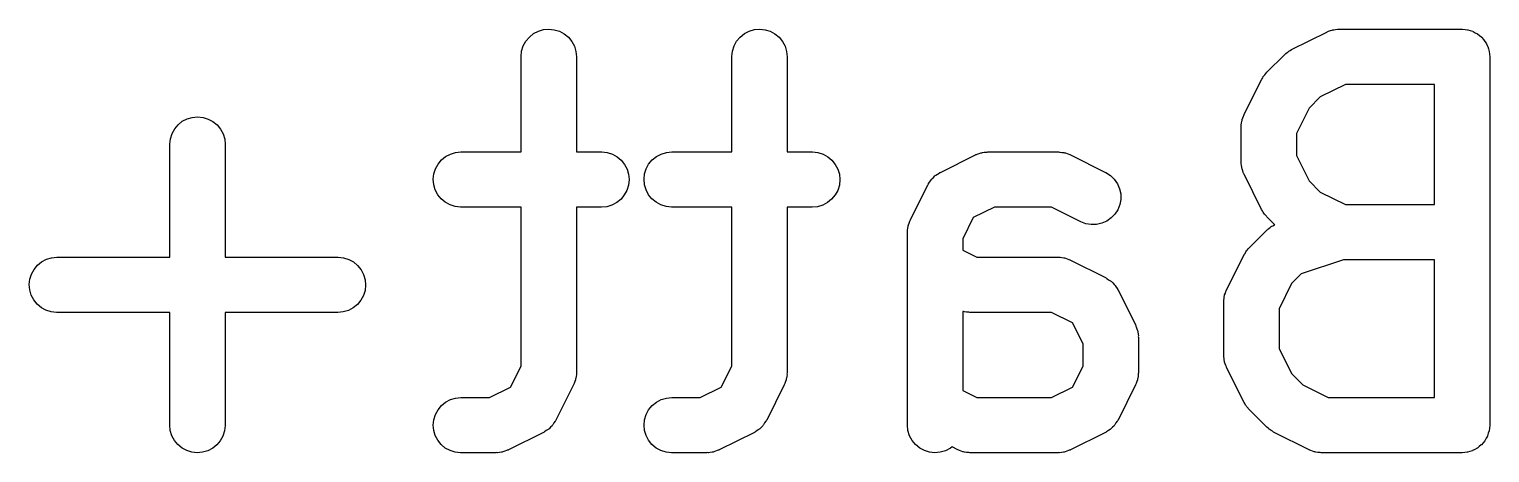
# Model space of a CAD drawing. Extents: x 10 to 156, y -120 to 0.
# Drawn here: x 103.04 to 110.96, y -119.06 to -116.75 of the extents above; entities that cross this region are included whole.
import ezdxf

# ---------------------------------------------------------------- set-up
doc = ezdxf.new("R2010")
doc.units = 0
doc.header["$MEASUREMENT"] = 0
doc.layers.add('BLACK', color=7, linetype='CONTINUOUS')

msp = doc.modelspace()

# ---------------------------------------------------------------- linework, layer by layer
at = {"layer": 'BLACK', "linetype": 'CONTINUOUS'}
for p, q in [((105.733, -116.82), (105.752, -116.798)), ((105.752, -116.798), (105.775, -116.779)), ((105.775, -116.779), (105.801, -116.766)), ((105.801, -116.766), (105.829, -116.757)), ((105.829, -116.757), (105.858, -116.755)), ((105.858, -116.755), (105.887, -116.758)), ((105.887, -116.758), (105.915, -116.766)), ((105.915, -116.766), (105.941, -116.78)), ((105.941, -116.78), (105.964, -116.799)), ((105.964, -116.799), (105.982, -116.822)), ((106.876, -116.82), (106.895, -116.798)), ((106.895, -116.798), (106.918, -116.779)), ((106.918, -116.779), (106.944, -116.766)), ((106.944, -116.766), (106.972, -116.757)), ((106.972, -116.757), (107.001, -116.755)), ((107.001, -116.755), (107.03, -116.758)), ((107.03, -116.758), (107.058, -116.766)), ((107.058, -116.766), (107.084, -116.78)), ((107.084, -116.78), (107.106, -116.799)), ((107.106, -116.799), (107.125, -116.822)), ((109.885, -116.866), (110.076, -116.771)), ((110.076, -116.771), (110.078, -116.77)), ((110.078, -116.77), (110.082, -116.768)), ((110.082, -116.768), (110.086, -116.766)), ((110.086, -116.766), (110.096, -116.763)), ((110.096, -116.763), (110.105, -116.76)), ((110.105, -116.76), (110.109, -116.759)), ((110.109, -116.759), (110.114, -116.758)), ((110.114, -116.758), (110.124, -116.757)), ((110.124, -116.757), (110.134, -116.755)), ((110.134, -116.755), (110.138, -116.755)), ((110.138, -116.755), (110.143, -116.755)), ((110.143, -116.755), (110.81, -116.755)), ((110.81, -116.755), (110.811, -116.755)), ((110.811, -116.755), (110.811, -116.755)), ((110.811, -116.755), (110.811, -116.755)), ((110.811, -116.755), (110.812, -116.755)), ((110.812, -116.755), (110.826, -116.756)), ((110.826, -116.756), (110.84, -116.758)), ((110.84, -116.758), (110.84, -116.758)), ((110.84, -116.758), (110.841, -116.758)), ((110.841, -116.758), (110.854, -116.762)), ((110.854, -116.762), (110.868, -116.766)), ((110.868, -116.766), (110.868, -116.767)), ((110.868, -116.767), (110.869, -116.767)), ((110.869, -116.767), (110.881, -116.774)), ((110.881, -116.774), (110.893, -116.78)), ((110.893, -116.78), (110.894, -116.781)), ((110.894, -116.781), (110.894, -116.781)), ((110.894, -116.781), (110.905, -116.79)), ((110.905, -116.79), (110.916, -116.799)), ((110.916, -116.799), (110.916, -116.799)), ((110.916, -116.799), (110.917, -116.8)), ((110.917, -116.8), (110.926, -116.811)), ((110.926, -116.811), (110.934, -116.822)), ((105.707, -116.903), (105.71, -116.874)), ((105.71, -116.874), (105.719, -116.846)), ((105.719, -116.846), (105.733, -116.82)), ((105.982, -116.822), (105.996, -116.848)), ((105.996, -116.848), (106.004, -116.876)), ((106.004, -116.876), (106.007, -116.905)), ((106.85, -116.903), (106.853, -116.874)), ((106.853, -116.874), (106.862, -116.846)), ((106.862, -116.846), (106.876, -116.82)), ((107.125, -116.822), (107.139, -116.848)), ((107.139, -116.848), (107.147, -116.876)), ((107.147, -116.876), (107.15, -116.905)), ((109.751, -116.989), (109.846, -116.894)), ((109.846, -116.894), (109.848, -116.892)), ((109.848, -116.892), (109.854, -116.887)), ((109.854, -116.887), (109.861, -116.881)), ((109.861, -116.881), (109.866, -116.878)), ((109.866, -116.878), (109.871, -116.874)), ((109.871, -116.874), (109.878, -116.87)), ((109.878, -116.87), (109.885, -116.866)), ((110.934, -116.822), (110.935, -116.822)), ((110.935, -116.822), (110.935, -116.823)), ((110.935, -116.823), (110.942, -116.835)), ((110.942, -116.835), (110.948, -116.848)), ((110.948, -116.848), (110.948, -116.848)), ((110.948, -116.848), (110.949, -116.849)), ((110.949, -116.849), (110.953, -116.862)), ((110.953, -116.862), (110.957, -116.876)), ((110.957, -116.876), (110.957, -116.876)), ((110.957, -116.876), (110.957, -116.877)), ((110.957, -116.877), (110.958, -116.891)), ((110.958, -116.891), (110.96, -116.905)), ((105.707, -116.905), (105.707, -116.903)), ((105.707, -117.421), (105.707, -116.905)), ((106.007, -116.905), (106.007, -117.421)), ((106.85, -116.905), (106.85, -116.903)), ((106.85, -117.421), (106.85, -116.905)), ((107.15, -116.905), (107.15, -117.421)), ((110.96, -116.905), (110.96, -118.905)), ((109.628, -117.219), (109.723, -117.028)), ((109.723, -117.028), (109.724, -117.026)), ((109.724, -117.026), (109.729, -117.019)), ((109.729, -117.019), (109.732, -117.012)), ((109.732, -117.012), (109.736, -117.007)), ((109.736, -117.007), (109.74, -117.002)), ((109.74, -117.002), (109.746, -116.996)), ((109.746, -116.996), (109.751, -116.989)), ((110.178, -117.055), (110.041, -117.123)), ((110.66, -117.055), (110.178, -117.055)), ((110.66, -117.707), (110.66, -117.055)), ((110.041, -117.123), (109.98, -117.184)), ((109.98, -117.184), (109.912, -117.321)), ((103.829, -117.296), (103.847, -117.274)), ((103.847, -117.274), (103.87, -117.255)), ((103.87, -117.255), (103.896, -117.242)), ((103.896, -117.242), (103.924, -117.234)), ((103.924, -117.234), (103.953, -117.231)), ((103.953, -117.231), (103.983, -117.234)), ((103.983, -117.234), (104.011, -117.243)), ((104.011, -117.243), (104.036, -117.257)), ((104.036, -117.257), (104.059, -117.275)), ((104.059, -117.275), (104.077, -117.298)), ((109.612, -117.275), (109.614, -117.265)), ((109.612, -117.279), (109.612, -117.275)), ((109.612, -117.284), (109.612, -117.279)), ((109.612, -117.286), (109.612, -117.284)), ((109.612, -117.476), (109.612, -117.286)), ((109.614, -117.265), (109.615, -117.255)), ((109.615, -117.255), (109.617, -117.25)), ((109.617, -117.246), (109.621, -117.236)), ((109.617, -117.25), (109.617, -117.246)), ((109.621, -117.236), (109.624, -117.227)), ((109.624, -117.227), (109.626, -117.223)), ((109.626, -117.223), (109.628, -117.219)), ((103.802, -117.379), (103.806, -117.35)), ((103.806, -117.35), (103.815, -117.322)), ((103.815, -117.322), (103.829, -117.296)), ((104.077, -117.298), (104.091, -117.324)), ((104.091, -117.324), (104.1, -117.352)), ((104.1, -117.352), (104.102, -117.381)), ((109.912, -117.321), (109.912, -117.441)), ((103.802, -117.381), (103.802, -117.379)), ((103.802, -117.993), (103.802, -117.381)), ((104.102, -117.381), (104.102, -117.993)), ((105.275, -117.465), (105.298, -117.446)), ((105.298, -117.446), (105.324, -117.433)), ((105.324, -117.433), (105.352, -117.424)), ((105.352, -117.424), (105.381, -117.421)), ((105.381, -117.421), (105.707, -117.421)), ((106.007, -117.421), (106.143, -117.421)), ((106.143, -117.421), (106.145, -117.421)), ((106.145, -117.421), (106.174, -117.425)), ((106.174, -117.425), (106.202, -117.434)), ((106.202, -117.434), (106.228, -117.448)), ((106.228, -117.448), (106.25, -117.466)), ((106.418, -117.465), (106.441, -117.446)), ((106.441, -117.446), (106.467, -117.433)), ((106.467, -117.433), (106.495, -117.424)), ((106.495, -117.424), (106.524, -117.421)), ((106.524, -117.421), (106.85, -117.421)), ((107.15, -117.421), (107.286, -117.421)), ((107.286, -117.421), (107.288, -117.421)), ((107.288, -117.421), (107.317, -117.425)), ((107.317, -117.425), (107.345, -117.434)), ((107.345, -117.434), (107.37, -117.448)), ((107.37, -117.448), (107.393, -117.466)), ((107.981, -117.533), (108.171, -117.437)), ((108.171, -117.437), (108.173, -117.436)), ((108.173, -117.436), (108.177, -117.435)), ((108.177, -117.435), (108.181, -117.433)), ((108.181, -117.433), (108.191, -117.43)), ((108.191, -117.43), (108.2, -117.426)), ((108.2, -117.426), (108.205, -117.426)), ((108.205, -117.426), (108.209, -117.424)), ((108.209, -117.424), (108.219, -117.423)), ((108.219, -117.423), (108.229, -117.422)), ((108.229, -117.422), (108.234, -117.422)), ((108.234, -117.422), (108.238, -117.421)), ((108.238, -117.421), (108.619, -117.421)), ((108.619, -117.421), (108.621, -117.421)), ((108.621, -117.421), (108.626, -117.422)), ((108.626, -117.422), (108.63, -117.422)), ((108.63, -117.422), (108.64, -117.424)), ((108.64, -117.424), (108.65, -117.425)), ((108.65, -117.425), (108.654, -117.426)), ((108.654, -117.426), (108.659, -117.427)), ((108.659, -117.427), (108.668, -117.43)), ((108.668, -117.43), (108.678, -117.434)), ((108.678, -117.434), (108.682, -117.436)), ((108.682, -117.436), (108.686, -117.437)), ((108.686, -117.437), (108.877, -117.533)), ((109.912, -117.441), (109.98, -117.578)), ((105.234, -117.541), (105.243, -117.513)), ((105.243, -117.513), (105.257, -117.488)), ((105.257, -117.488), (105.275, -117.465)), ((106.25, -117.466), (106.268, -117.489)), ((106.268, -117.489), (106.282, -117.515)), ((106.282, -117.515), (106.29, -117.543)), ((106.377, -117.541), (106.386, -117.513)), ((106.386, -117.513), (106.399, -117.488)), ((106.399, -117.488), (106.418, -117.465)), ((107.393, -117.466), (107.411, -117.489)), ((107.411, -117.489), (107.425, -117.515)), ((107.425, -117.515), (107.433, -117.543)), ((109.612, -117.481), (109.612, -117.476)), ((109.612, -117.485), (109.612, -117.481)), ((109.614, -117.495), (109.612, -117.485)), ((109.615, -117.505), (109.614, -117.495)), ((109.616, -117.51), (109.615, -117.505)), ((109.617, -117.514), (109.616, -117.51)), ((109.62, -117.524), (109.617, -117.514)), ((109.623, -117.533), (109.62, -117.524)), ((105.231, -117.57), (105.234, -117.541)), ((105.234, -117.6), (105.231, -117.57)), ((105.242, -117.628), (105.234, -117.6)), ((106.29, -117.602), (106.281, -117.63)), ((106.29, -117.543), (106.293, -117.572)), ((106.293, -117.572), (106.29, -117.602)), ((106.374, -117.57), (106.377, -117.541)), ((106.376, -117.6), (106.374, -117.57)), ((106.385, -117.628), (106.376, -117.6)), ((107.433, -117.602), (107.424, -117.63)), ((107.433, -117.543), (107.436, -117.572)), ((107.436, -117.572), (107.433, -117.602)), ((107.818, -117.79), (107.913, -117.6)), ((107.913, -117.6), (107.914, -117.598)), ((107.914, -117.598), (107.916, -117.595)), ((107.916, -117.595), (107.917, -117.592)), ((107.917, -117.592), (107.924, -117.583)), ((107.924, -117.583), (107.93, -117.573)), ((107.93, -117.573), (107.933, -117.571)), ((107.933, -117.571), (107.934, -117.568)), ((107.934, -117.568), (107.943, -117.56)), ((107.943, -117.56), (107.951, -117.552)), ((107.951, -117.552), (107.953, -117.55)), ((107.953, -117.55), (107.956, -117.548)), ((107.956, -117.548), (107.965, -117.542)), ((107.965, -117.542), (107.975, -117.536)), ((107.975, -117.536), (107.978, -117.534)), ((107.978, -117.534), (107.981, -117.533)), ((108.877, -117.533), (108.878, -117.533)), ((108.878, -117.533), (108.903, -117.549)), ((108.903, -117.549), (108.924, -117.57)), ((108.924, -117.57), (108.941, -117.594)), ((108.941, -117.594), (108.952, -117.621)), ((109.625, -117.537), (109.623, -117.533)), ((109.627, -117.541), (109.625, -117.537)), ((109.628, -117.543), (109.627, -117.541)), ((109.723, -117.734), (109.628, -117.543)), ((109.98, -117.578), (110.041, -117.639)), ((105.255, -117.654), (105.242, -117.628)), ((105.274, -117.676), (105.255, -117.654)), ((105.296, -117.695), (105.274, -117.676)), ((106.249, -117.678), (106.226, -117.696)), ((106.267, -117.655), (106.249, -117.678)), ((106.281, -117.63), (106.267, -117.655)), ((106.398, -117.654), (106.385, -117.628)), ((106.417, -117.676), (106.398, -117.654)), ((106.439, -117.695), (106.417, -117.676)), ((107.391, -117.678), (107.369, -117.696)), ((107.41, -117.655), (107.391, -117.678)), ((107.424, -117.63), (107.41, -117.655)), ((108.952, -117.621), (108.959, -117.649)), ((108.959, -117.679), (108.954, -117.707)), ((108.959, -117.649), (108.959, -117.679)), ((110.041, -117.639), (110.178, -117.707)), ((105.322, -117.709), (105.296, -117.695)), ((105.35, -117.718), (105.322, -117.709)), ((105.379, -117.721), (105.35, -117.718)), ((105.381, -117.721), (105.379, -117.721)), ((105.707, -117.721), (105.381, -117.721)), ((105.707, -118.584), (105.707, -117.721)), ((106.143, -117.721), (106.007, -117.721)), ((106.007, -117.721), (106.007, -118.619)), ((106.172, -117.719), (106.143, -117.721)), ((106.2, -117.71), (106.172, -117.719)), ((106.226, -117.696), (106.2, -117.71)), ((106.465, -117.709), (106.439, -117.695)), ((106.493, -117.718), (106.465, -117.709)), ((106.522, -117.721), (106.493, -117.718)), ((106.524, -117.721), (106.522, -117.721)), ((106.85, -117.721), (106.524, -117.721)), ((106.85, -118.584), (106.85, -117.721)), ((107.286, -117.721), (107.15, -117.721)), ((107.15, -117.721), (107.15, -118.619)), ((107.315, -117.719), (107.286, -117.721)), ((107.343, -117.71), (107.315, -117.719)), ((107.369, -117.696), (107.343, -117.71)), ((108.274, -117.721), (108.159, -117.778)), ((108.584, -117.721), (108.274, -117.721)), ((108.742, -117.801), (108.584, -117.721)), ((108.927, -117.759), (108.907, -117.78)), ((108.943, -117.735), (108.927, -117.759)), ((108.954, -117.707), (108.943, -117.735)), ((109.727, -117.741), (109.723, -117.734)), ((109.731, -117.748), (109.727, -117.741)), ((109.735, -117.753), (109.731, -117.748)), ((109.739, -117.759), (109.735, -117.753)), ((109.744, -117.765), (109.739, -117.759)), ((109.75, -117.771), (109.744, -117.765)), ((110.178, -117.707), (110.66, -117.707)), ((107.803, -117.846), (107.805, -117.836)), ((107.803, -117.851), (107.803, -117.846)), ((107.805, -117.836), (107.806, -117.826)), ((107.806, -117.826), (107.807, -117.822)), ((107.807, -117.822), (107.808, -117.817)), ((107.808, -117.817), (107.811, -117.808)), ((107.811, -117.808), (107.815, -117.798)), ((107.815, -117.798), (107.817, -117.794)), ((107.817, -117.794), (107.818, -117.79)), ((108.159, -117.778), (108.102, -117.893)), ((108.77, -117.811), (108.742, -117.801)), ((108.799, -117.816), (108.77, -117.811)), ((108.828, -117.816), (108.799, -117.816)), ((108.856, -117.809), (108.828, -117.816)), ((108.883, -117.797), (108.856, -117.809)), ((108.907, -117.78), (108.883, -117.797)), ((109.656, -117.942), (109.751, -117.846)), ((109.751, -117.773), (109.75, -117.771)), ((109.795, -117.817), (109.751, -117.773)), ((109.751, -117.846), (109.753, -117.845)), ((109.753, -117.845), (109.756, -117.842)), ((109.756, -117.842), (109.759, -117.839)), ((109.759, -117.839), (109.767, -117.833)), ((109.767, -117.833), (109.775, -117.827)), ((109.775, -117.827), (109.779, -117.825)), ((109.779, -117.825), (109.783, -117.822)), ((109.783, -117.822), (109.792, -117.818)), ((109.792, -117.818), (109.795, -117.817)), ((107.802, -117.855), (107.803, -117.851)), ((107.802, -117.857), (107.802, -117.855)), ((107.802, -118.905), (107.802, -117.857)), ((108.102, -117.893), (108.102, -117.955)), ((103.107, -118.018), (103.133, -118.004)), ((103.133, -118.004), (103.161, -117.996)), ((103.161, -117.996), (103.19, -117.993)), ((103.19, -117.993), (103.802, -117.993)), ((104.102, -117.993), (104.714, -117.993)), ((104.714, -117.993), (104.716, -117.993)), ((104.716, -117.993), (104.745, -117.996)), ((104.745, -117.996), (104.773, -118.005)), ((104.773, -118.005), (104.799, -118.019)), ((108.102, -117.955), (108.178, -117.993)), ((108.178, -117.993), (108.619, -117.993)), ((108.619, -117.993), (108.621, -117.993)), ((108.621, -117.993), (108.626, -117.993)), ((108.626, -117.993), (108.63, -117.993)), ((108.63, -117.993), (108.64, -117.995)), ((108.64, -117.995), (108.65, -117.996)), ((108.65, -117.996), (108.654, -117.997)), ((108.654, -117.997), (108.659, -117.998)), ((108.659, -117.998), (108.668, -118.002)), ((108.668, -118.002), (108.678, -118.005)), ((108.678, -118.005), (108.682, -118.007)), ((108.682, -118.007), (108.686, -118.009)), ((109.533, -118.171), (109.628, -117.981)), ((109.628, -117.981), (109.629, -117.979)), ((109.629, -117.979), (109.633, -117.972)), ((109.633, -117.972), (109.637, -117.964)), ((109.637, -117.964), (109.641, -117.959)), ((109.641, -117.959), (109.645, -117.954)), ((109.645, -117.954), (109.65, -117.948)), ((109.65, -117.948), (109.656, -117.942)), ((110.167, -118.007), (109.938, -118.083)), ((110.66, -118.007), (110.167, -118.007)), ((110.66, -118.755), (110.66, -118.007)), ((103.044, -118.113), (103.052, -118.085)), ((103.052, -118.085), (103.066, -118.059)), ((103.066, -118.059), (103.085, -118.036)), ((103.085, -118.036), (103.107, -118.018)), ((104.799, -118.019), (104.821, -118.038)), ((104.821, -118.038), (104.84, -118.061)), ((104.84, -118.061), (104.853, -118.087)), ((104.853, -118.087), (104.862, -118.115)), ((108.686, -118.009), (108.877, -118.104)), ((109.938, -118.083), (109.885, -118.136)), ((103.04, -118.142), (103.044, -118.113)), ((103.043, -118.171), (103.04, -118.142)), ((104.864, -118.144), (104.861, -118.173)), ((104.862, -118.115), (104.864, -118.144)), ((108.877, -118.104), (108.878, -118.105)), ((108.878, -118.105), (108.881, -118.107)), ((108.881, -118.107), (108.884, -118.108)), ((108.884, -118.108), (108.893, -118.115)), ((108.893, -118.115), (108.903, -118.121)), ((108.903, -118.121), (108.905, -118.123)), ((108.905, -118.123), (108.908, -118.125)), ((108.908, -118.125), (108.916, -118.133)), ((108.916, -118.133), (108.924, -118.141)), ((108.924, -118.141), (108.926, -118.144)), ((108.926, -118.144), (108.928, -118.146)), ((108.928, -118.146), (108.934, -118.156)), ((108.934, -118.156), (108.941, -118.165)), ((108.941, -118.165), (108.942, -118.168)), ((109.885, -118.136), (109.817, -118.274)), ((103.051, -118.199), (103.043, -118.171)), ((103.065, -118.225), (103.051, -118.199)), ((103.083, -118.248), (103.065, -118.225)), ((104.839, -118.227), (104.82, -118.249)), ((104.853, -118.201), (104.839, -118.227)), ((104.861, -118.173), (104.853, -118.201)), ((108.942, -118.168), (108.944, -118.171)), ((108.944, -118.171), (109.039, -118.361)), ((109.517, -118.227), (109.519, -118.217)), ((109.517, -118.232), (109.517, -118.227)), ((109.517, -118.236), (109.517, -118.232)), ((109.517, -118.238), (109.517, -118.236)), ((109.517, -118.524), (109.517, -118.238)), ((109.519, -118.217), (109.52, -118.207)), ((109.52, -118.207), (109.521, -118.203)), ((109.521, -118.203), (109.522, -118.198)), ((109.522, -118.198), (109.526, -118.189)), ((109.526, -118.189), (109.529, -118.179)), ((109.529, -118.179), (109.531, -118.175)), ((109.531, -118.175), (109.533, -118.171)), ((103.106, -118.267), (103.083, -118.248)), ((103.131, -118.281), (103.106, -118.267)), ((103.159, -118.29), (103.131, -118.281)), ((103.188, -118.293), (103.159, -118.29)), ((103.19, -118.293), (103.188, -118.293)), ((103.802, -118.293), (103.19, -118.293)), ((103.802, -118.905), (103.802, -118.293)), ((104.714, -118.293), (104.102, -118.293)), ((104.102, -118.293), (104.102, -118.905)), ((104.743, -118.29), (104.714, -118.293)), ((104.771, -118.282), (104.743, -118.29)), ((104.797, -118.268), (104.771, -118.282)), ((104.82, -118.249), (104.797, -118.268)), ((108.103, -118.287), (108.102, -118.287)), ((108.102, -118.287), (108.102, -118.717)), ((108.107, -118.288), (108.103, -118.287)), ((108.112, -118.29), (108.107, -118.288)), ((108.122, -118.291), (108.112, -118.29)), ((108.132, -118.292), (108.122, -118.291)), ((108.136, -118.292), (108.132, -118.292)), ((108.141, -118.293), (108.136, -118.292)), ((108.143, -118.293), (108.141, -118.293)), ((108.584, -118.293), (108.143, -118.293)), ((108.698, -118.35), (108.584, -118.293)), ((109.817, -118.274), (109.817, -118.488)), ((108.755, -118.464), (108.698, -118.35)), ((109.039, -118.361), (109.04, -118.363)), ((109.04, -118.363), (109.041, -118.368)), ((109.041, -118.368), (109.043, -118.371)), ((109.043, -118.371), (109.046, -118.381)), ((109.046, -118.381), (109.05, -118.391)), ((109.05, -118.391), (109.051, -118.395)), ((109.051, -118.395), (109.052, -118.399)), ((109.052, -118.399), (109.053, -118.41)), ((108.755, -118.584), (108.755, -118.464)), ((109.053, -118.41), (109.055, -118.42)), ((109.055, -118.42), (109.054, -118.424)), ((109.054, -118.424), (109.055, -118.429)), ((109.055, -118.429), (109.055, -118.619)), ((109.517, -118.528), (109.517, -118.524)), ((109.517, -118.533), (109.517, -118.528)), ((109.519, -118.543), (109.517, -118.533)), ((109.52, -118.553), (109.519, -118.543)), ((109.521, -118.557), (109.52, -118.553)), ((109.521, -118.562), (109.521, -118.557)), ((109.525, -118.571), (109.521, -118.562)), ((109.817, -118.488), (109.885, -118.625)), ((105.65, -118.698), (105.707, -118.584)), ((106.005, -118.64), (106.004, -118.65)), ((106.007, -118.63), (106.005, -118.64)), ((106.007, -118.619), (106.007, -118.621)), ((106.007, -118.621), (106.007, -118.626)), ((106.007, -118.626), (106.007, -118.63)), ((106.793, -118.698), (106.85, -118.584)), ((107.148, -118.64), (107.147, -118.65)), ((107.15, -118.63), (107.148, -118.64)), ((107.15, -118.621), (107.149, -118.626)), ((107.149, -118.626), (107.15, -118.63)), ((107.15, -118.619), (107.15, -118.621)), ((108.698, -118.698), (108.755, -118.584)), ((109.053, -118.64), (109.051, -118.65)), ((109.054, -118.63), (109.053, -118.64)), ((109.055, -118.621), (109.054, -118.626)), ((109.054, -118.626), (109.054, -118.63)), ((109.055, -118.619), (109.055, -118.621)), ((109.528, -118.581), (109.525, -118.571)), ((109.53, -118.585), (109.528, -118.581)), ((109.532, -118.589), (109.53, -118.585)), ((109.533, -118.591), (109.532, -118.589)), ((109.628, -118.781), (109.533, -118.591)), ((109.885, -118.625), (109.946, -118.686)), ((105.536, -118.755), (105.65, -118.698)), ((105.991, -118.686), (105.896, -118.877)), ((105.993, -118.682), (105.991, -118.686)), ((105.995, -118.678), (105.993, -118.682)), ((105.998, -118.668), (105.995, -118.678)), ((106.002, -118.659), (105.998, -118.668)), ((106.003, -118.654), (106.002, -118.659)), ((106.004, -118.65), (106.003, -118.654)), ((106.679, -118.755), (106.793, -118.698)), ((107.134, -118.686), (107.039, -118.877)), ((107.136, -118.682), (107.134, -118.686)), ((107.138, -118.678), (107.136, -118.682)), ((107.141, -118.668), (107.138, -118.678)), ((107.145, -118.659), (107.141, -118.668)), ((107.147, -118.65), (107.145, -118.654)), ((107.145, -118.654), (107.145, -118.659)), ((108.102, -118.717), (108.178, -118.755)), ((108.584, -118.755), (108.698, -118.698)), ((109.039, -118.686), (108.944, -118.877)), ((109.041, -118.682), (109.039, -118.686)), ((109.043, -118.678), (109.041, -118.682)), ((109.046, -118.668), (109.043, -118.678)), ((109.049, -118.659), (109.046, -118.668)), ((109.05, -118.654), (109.049, -118.659)), ((109.051, -118.65), (109.05, -118.654)), ((109.946, -118.686), (110.083, -118.755)), ((105.257, -118.821), (105.275, -118.798)), ((105.275, -118.798), (105.298, -118.78)), ((105.298, -118.78), (105.324, -118.766)), ((105.324, -118.766), (105.352, -118.758)), ((105.352, -118.758), (105.381, -118.755)), ((105.381, -118.755), (105.536, -118.755)), ((106.399, -118.821), (106.418, -118.798)), ((106.418, -118.798), (106.441, -118.78)), ((106.441, -118.78), (106.467, -118.766)), ((106.467, -118.766), (106.495, -118.758)), ((106.495, -118.758), (106.524, -118.755)), ((106.524, -118.755), (106.679, -118.755)), ((108.178, -118.755), (108.584, -118.755)), ((109.632, -118.788), (109.628, -118.781)), ((109.636, -118.796), (109.632, -118.788)), ((109.64, -118.801), (109.636, -118.796)), ((110.083, -118.755), (110.66, -118.755)), ((105.231, -118.904), (105.234, -118.875)), ((105.234, -118.875), (105.243, -118.847)), ((105.243, -118.847), (105.257, -118.821)), ((105.895, -118.878), (105.893, -118.881)), ((105.896, -118.877), (105.895, -118.878)), ((106.374, -118.904), (106.377, -118.875)), ((106.377, -118.875), (106.386, -118.847)), ((106.386, -118.847), (106.399, -118.821)), ((107.038, -118.878), (107.036, -118.881)), ((107.039, -118.877), (107.038, -118.878)), ((108.943, -118.878), (108.941, -118.881)), ((108.944, -118.877), (108.943, -118.878)), ((109.643, -118.806), (109.64, -118.801)), ((109.649, -118.812), (109.643, -118.806)), ((109.654, -118.819), (109.649, -118.812)), ((109.656, -118.82), (109.654, -118.819)), ((109.751, -118.916), (109.656, -118.82)), ((103.805, -118.934), (103.802, -118.905)), ((103.814, -118.962), (103.805, -118.934)), ((104.099, -118.936), (104.09, -118.964)), ((104.102, -118.907), (104.099, -118.936)), ((104.102, -118.905), (104.102, -118.907)), ((105.234, -118.933), (105.231, -118.904)), ((105.242, -118.961), (105.234, -118.933)), ((105.829, -118.944), (105.639, -119.039)), ((105.832, -118.942), (105.829, -118.944)), ((105.835, -118.941), (105.832, -118.942)), ((105.844, -118.934), (105.835, -118.941)), ((105.854, -118.928), (105.844, -118.934)), ((105.856, -118.926), (105.854, -118.928)), ((105.859, -118.924), (105.856, -118.926)), ((105.867, -118.916), (105.859, -118.924)), ((105.875, -118.908), (105.867, -118.916)), ((105.877, -118.905), (105.875, -118.908)), ((105.879, -118.903), (105.877, -118.905)), ((105.885, -118.893), (105.879, -118.903)), ((105.892, -118.884), (105.885, -118.893)), ((105.893, -118.881), (105.892, -118.884)), ((106.376, -118.933), (106.374, -118.904)), ((106.385, -118.961), (106.376, -118.933)), ((106.972, -118.944), (106.781, -119.039)), ((106.975, -118.942), (106.972, -118.944)), ((106.978, -118.941), (106.975, -118.942)), ((106.987, -118.934), (106.978, -118.941)), ((106.997, -118.928), (106.987, -118.934)), ((106.999, -118.926), (106.997, -118.928)), ((107.002, -118.924), (106.999, -118.926)), ((107.01, -118.916), (107.002, -118.924)), ((107.018, -118.908), (107.01, -118.916)), ((107.02, -118.905), (107.018, -118.908)), ((107.022, -118.903), (107.02, -118.905)), ((107.028, -118.893), (107.022, -118.903)), ((107.035, -118.884), (107.028, -118.893)), ((107.036, -118.881), (107.035, -118.884)), ((107.805, -118.934), (107.802, -118.905)), ((107.814, -118.962), (107.805, -118.934)), ((108.877, -118.944), (108.686, -119.039)), ((108.879, -118.942), (108.877, -118.944)), ((108.882, -118.941), (108.879, -118.942)), ((108.892, -118.934), (108.882, -118.941)), ((108.901, -118.928), (108.892, -118.934)), ((108.904, -118.926), (108.901, -118.928)), ((108.906, -118.924), (108.904, -118.926)), ((108.914, -118.916), (108.906, -118.924)), ((108.923, -118.908), (108.914, -118.916)), ((108.925, -118.905), (108.923, -118.908)), ((108.927, -118.903), (108.925, -118.905)), ((108.933, -118.893), (108.927, -118.903)), ((108.94, -118.884), (108.933, -118.893)), ((108.941, -118.881), (108.94, -118.884)), ((109.758, -118.921), (109.751, -118.916)), ((109.764, -118.927), (109.758, -118.921)), ((109.769, -118.93), (109.764, -118.927)), ((109.774, -118.934), (109.769, -118.93)), ((109.781, -118.938), (109.774, -118.934)), ((109.788, -118.943), (109.781, -118.938)), ((109.79, -118.944), (109.788, -118.943)), ((109.981, -119.039), (109.79, -118.944)), ((110.952, -118.949), (110.948, -118.963)), ((110.956, -118.936), (110.952, -118.949)), ((110.958, -118.921), (110.956, -118.935)), ((110.956, -118.935), (110.956, -118.935)), ((110.956, -118.935), (110.956, -118.936)), ((110.96, -118.907), (110.958, -118.921)), ((110.96, -118.905), (110.96, -118.906)), ((110.96, -118.906), (110.96, -118.906)), ((110.96, -118.906), (110.96, -118.906)), ((110.96, -118.906), (110.96, -118.907)), ((103.827, -118.988), (103.814, -118.962)), ((103.846, -119.01), (103.827, -118.988)), ((103.869, -119.029), (103.846, -119.01)), ((103.894, -119.043), (103.869, -119.029)), ((104.035, -119.03), (104.009, -119.044)), ((104.057, -119.012), (104.035, -119.03)), ((104.076, -118.99), (104.057, -119.012)), ((104.09, -118.964), (104.076, -118.99)), ((105.255, -118.987), (105.242, -118.961)), ((105.274, -119.01), (105.255, -118.987)), ((105.296, -119.029), (105.274, -119.01)), ((105.322, -119.043), (105.296, -119.029)), ((106.398, -118.987), (106.385, -118.961)), ((106.417, -119.01), (106.398, -118.987)), ((106.439, -119.029), (106.417, -119.01)), ((106.465, -119.043), (106.439, -119.029)), ((107.827, -118.988), (107.814, -118.962)), ((107.846, -119.01), (107.827, -118.988)), ((107.869, -119.029), (107.846, -119.01)), ((107.894, -119.043), (107.869, -119.029)), ((108.035, -119.03), (108.009, -119.044)), ((108.044, -119.023), (108.035, -119.03)), ((108.076, -119.039), (108.044, -119.023)), ((110.879, -119.037), (110.867, -119.043)), ((110.892, -119.03), (110.879, -119.037)), ((110.893, -119.03), (110.892, -119.03)), ((110.892, -119.03), (110.892, -119.03)), ((110.903, -119.021), (110.893, -119.03)), ((110.914, -119.012), (110.903, -119.021)), ((110.915, -119.012), (110.914, -119.012)), ((110.924, -119), (110.915, -119.011)), ((110.915, -119.011), (110.915, -119.012)), ((110.933, -118.99), (110.924, -119)), ((110.934, -118.989), (110.933, -118.99)), ((110.941, -118.976), (110.934, -118.989)), ((110.934, -118.989), (110.934, -118.989)), ((110.947, -118.964), (110.941, -118.976)), ((110.948, -118.963), (110.947, -118.964)), ((110.948, -118.963), (110.948, -118.963)), ((103.922, -119.052), (103.894, -119.043)), ((103.951, -119.055), (103.922, -119.052)), ((103.98, -119.052), (103.951, -119.055)), ((104.009, -119.044), (103.98, -119.052)), ((105.35, -119.051), (105.322, -119.043)), ((105.379, -119.055), (105.35, -119.051)), ((105.381, -119.055), (105.379, -119.055)), ((105.571, -119.055), (105.381, -119.055)), ((105.576, -119.054), (105.571, -119.055)), ((105.58, -119.055), (105.576, -119.054)), ((105.59, -119.053), (105.58, -119.055)), ((105.601, -119.052), (105.59, -119.053)), ((105.605, -119.051), (105.601, -119.052)), ((105.609, -119.05), (105.605, -119.051)), ((105.619, -119.046), (105.609, -119.05)), ((105.629, -119.043), (105.619, -119.046)), ((105.632, -119.041), (105.629, -119.043)), ((105.637, -119.04), (105.632, -119.041)), ((105.639, -119.039), (105.637, -119.04)), ((106.493, -119.051), (106.465, -119.043)), ((106.522, -119.055), (106.493, -119.051)), ((106.524, -119.055), (106.522, -119.055)), ((106.714, -119.055), (106.524, -119.055)), ((106.719, -119.054), (106.714, -119.055)), ((106.723, -119.055), (106.719, -119.054)), ((106.733, -119.053), (106.723, -119.055)), ((106.743, -119.052), (106.733, -119.053)), ((106.748, -119.051), (106.743, -119.052)), ((106.752, -119.05), (106.748, -119.051)), ((106.762, -119.046), (106.752, -119.05)), ((106.771, -119.043), (106.762, -119.046)), ((106.775, -119.041), (106.771, -119.043)), ((106.779, -119.04), (106.775, -119.041)), ((106.781, -119.039), (106.779, -119.04)), ((107.922, -119.052), (107.894, -119.043)), ((107.951, -119.055), (107.922, -119.052)), ((107.98, -119.052), (107.951, -119.055)), ((108.009, -119.044), (107.98, -119.052)), ((108.08, -119.041), (108.076, -119.039)), ((108.084, -119.043), (108.08, -119.041)), ((108.094, -119.046), (108.084, -119.043)), ((108.103, -119.049), (108.094, -119.046)), ((108.107, -119.05), (108.103, -119.049)), ((108.112, -119.051), (108.107, -119.05)), ((108.122, -119.053), (108.112, -119.051)), ((108.132, -119.054), (108.122, -119.053)), ((108.136, -119.054), (108.132, -119.054)), ((108.141, -119.055), (108.136, -119.054)), ((108.143, -119.055), (108.141, -119.055)), ((108.619, -119.055), (108.143, -119.055)), ((108.623, -119.054), (108.619, -119.055)), ((108.628, -119.055), (108.623, -119.054)), ((108.638, -119.053), (108.628, -119.055)), ((108.648, -119.052), (108.638, -119.053)), ((108.652, -119.051), (108.648, -119.052)), ((108.657, -119.05), (108.652, -119.051)), ((108.666, -119.046), (108.657, -119.05)), ((108.676, -119.043), (108.666, -119.046)), ((108.68, -119.041), (108.676, -119.043)), ((108.684, -119.04), (108.68, -119.041)), ((108.686, -119.039), (108.684, -119.04)), ((109.985, -119.041), (109.981, -119.039)), ((109.989, -119.043), (109.985, -119.041)), ((109.998, -119.046), (109.989, -119.043)), ((110.008, -119.049), (109.998, -119.046)), ((110.012, -119.05), (110.008, -119.049)), ((110.016, -119.051), (110.012, -119.05)), ((110.027, -119.053), (110.016, -119.051)), ((110.037, -119.054), (110.027, -119.053)), ((110.041, -119.054), (110.037, -119.054)), ((110.046, -119.055), (110.041, -119.054)), ((110.048, -119.055), (110.046, -119.055)), ((110.81, -119.055), (110.048, -119.055)), ((110.824, -119.053), (110.81, -119.055)), ((110.838, -119.052), (110.824, -119.053)), ((110.839, -119.052), (110.838, -119.052)), ((110.838, -119.052), (110.838, -119.052)), ((110.852, -119.048), (110.839, -119.052)), ((110.866, -119.044), (110.852, -119.048)), ((110.867, -119.043), (110.866, -119.044)), ((110.866, -119.044), (110.866, -119.044))]:
    msp.add_line(p, q, dxfattribs=at)

doc.saveas('drawing.dxf')
